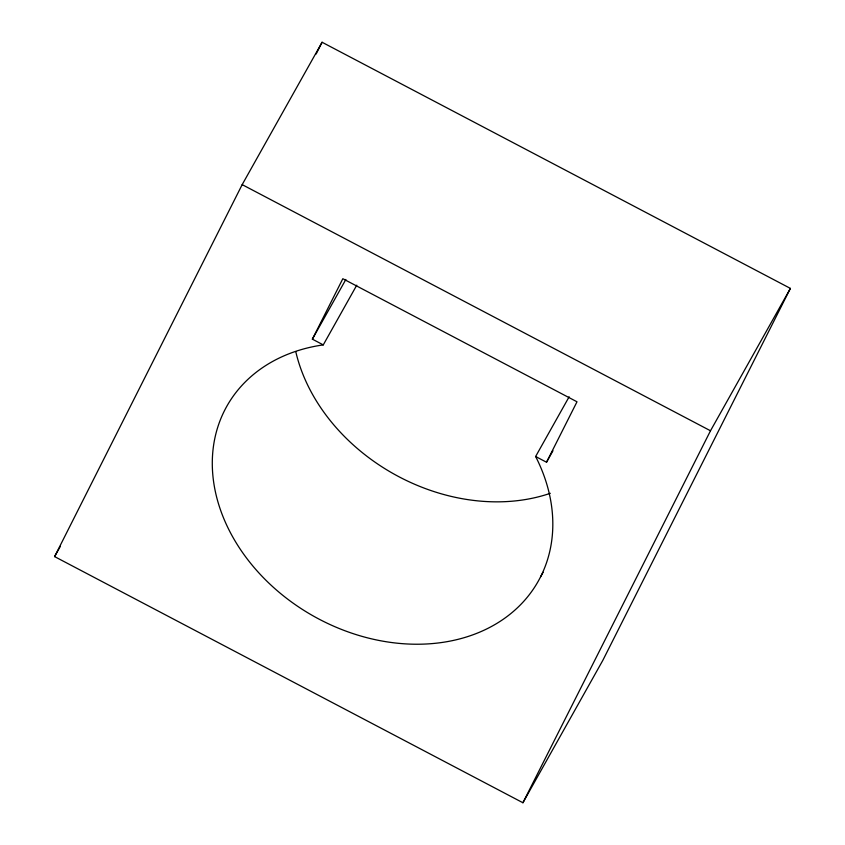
<?xml version="1.0" encoding="UTF-8"?>
<svg xmlns="http://www.w3.org/2000/svg" width="845" height="845" viewBox="0 0 845 845"><rect width="100%" height="100%" fill="white"/><g stroke="black" fill="none" stroke-linecap="round" stroke-linejoin="round"><path stroke-width="1.27" d="M54.608 556.601L242.177 184.632L322.072 42.25L790.392 288.399L602.823 660.367L522.928 802.75L54.608 556.601L60.407 546.271M316.136 54.017L322.072 42.25M356.77 285.177L323.265 344.887L312.365 339.162L342.838 278.713L576.998 401.787L546.525 462.226L535.624 456.501L569.129 396.791M522.928 802.75L710.497 430.77L790.392 288.399M312.365 339.162L345.869 279.452M546.525 462.226L552.968 450.744M540.61 576.765L543.103 572.308M242.177 184.632L710.497 430.77M535.624 456.501A178.601 140.545 29.3 0 1 452.086 640.7A178.601 140.545 29.3 0 1 224.96 521.312A178.601 140.545 29.3 0 1 323.265 344.887M550.306 493.3A178.601 140.545 29.3 0 1 295.782 351.668"/></g></svg>
